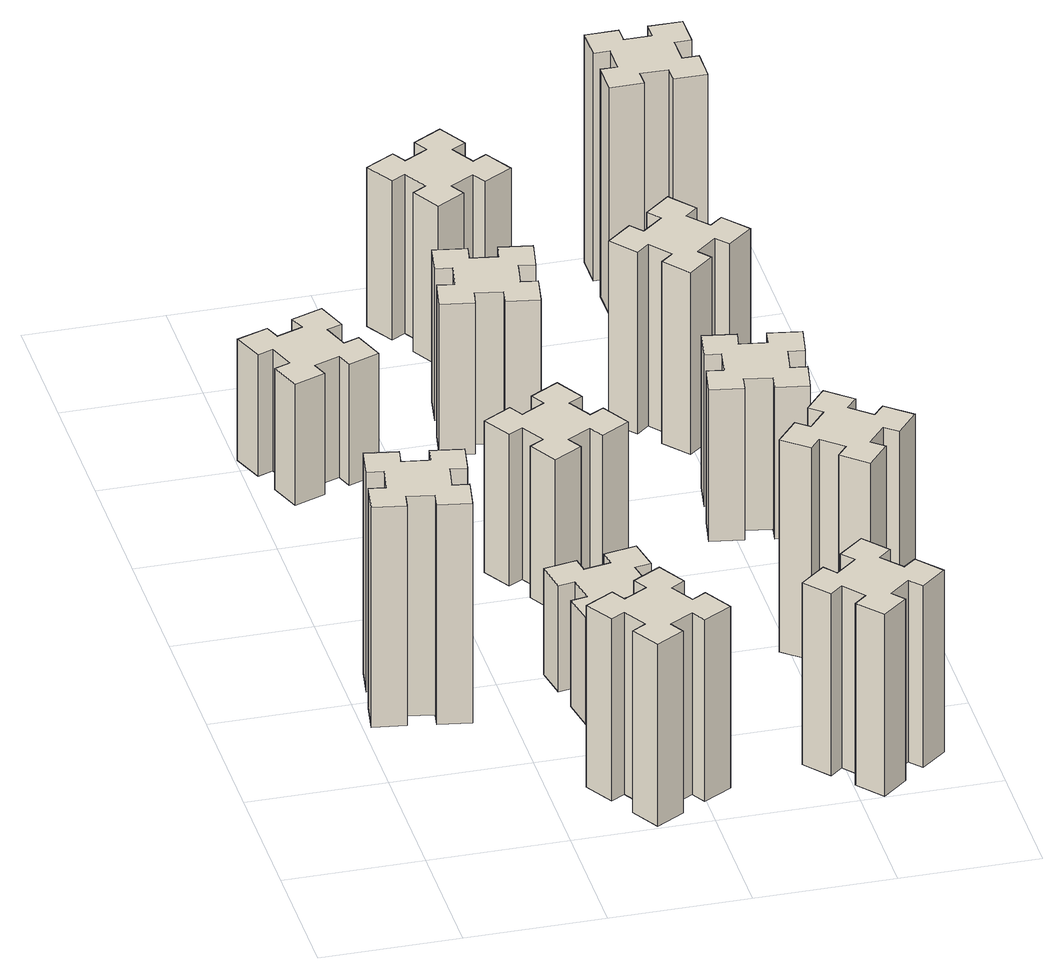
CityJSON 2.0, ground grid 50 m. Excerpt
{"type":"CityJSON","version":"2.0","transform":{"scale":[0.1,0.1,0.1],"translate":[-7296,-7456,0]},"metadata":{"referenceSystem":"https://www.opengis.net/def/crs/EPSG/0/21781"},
"CityObjects":{
"building1":{"type":"Building","attributes":{"class":"1000","function":"1000","usage":"1000","yearOfConstruction":2016,"roofType":"1000","measuredHeight":87,"storeysAboveGround":30,"storeysBelowGround":0},"geometry":[{"type":"Solid","lod":"1","boundaries":[[[[0,1,2,3,4,5,6,7,8,9,10,11,12,13,14,15,16,17,18,19]],[[17,16,20,21]],[[16,15,22,20]],[[15,14,23,22]],[[14,13,24,23]],[[13,12,25,24]],[[12,11,26,25]],[[11,10,27,26]],[[10,9,28,27]],[[9,8,29,28]],[[8,7,30,29]],[[7,6,31,30]],[[6,5,32,31]],[[5,4,33,32]],[[4,3,34,33]],[[3,2,35,34]],[[2,1,36,35]],[[1,0,37,36]],[[0,19,38,37]],[[19,18,39,38]],[[18,17,21,39]],[[24,25,26,27,28,29,30,31,32,33,34,35,36,37,38,39,21,20,22,23]]]]}]},
"building2":{"type":"Building","attributes":{"class":"1000","function":"1000","usage":"1000","yearOfConstruction":2016,"roofType":"1000","measuredHeight":72,"storeysAboveGround":30,"storeysBelowGround":0},"geometry":[{"type":"Solid","lod":"1","boundaries":[[[[40,41,42,43,44,45,46,47,48,49,50,51,52,53,54,55,56,57,58,59]],[[57,56,60,61]],[[56,55,62,60]],[[55,54,63,62]],[[54,53,64,63]],[[53,52,65,64]],[[52,51,66,65]],[[51,50,67,66]],[[50,49,68,67]],[[49,48,69,68]],[[48,47,70,69]],[[47,46,71,70]],[[46,45,72,71]],[[45,44,73,72]],[[44,43,74,73]],[[43,42,75,74]],[[42,41,76,75]],[[41,40,77,76]],[[40,59,78,77]],[[59,58,79,78]],[[58,57,61,79]],[[64,65,66,67,68,69,70,71,72,73,74,75,76,77,78,79,61,60,62,63]]]]}]},
"building3":{"type":"Building","attributes":{"class":"1000","function":"1000","usage":"1000","yearOfConstruction":2016,"roofType":"1000","measuredHeight":48,"storeysAboveGround":30,"storeysBelowGround":0},"geometry":[{"type":"Solid","lod":"1","boundaries":[[[[80,81,82,83,84,85,86,87,88,89,90,91,92,93,94,95,96,97,98,99]],[[97,96,100,101]],[[96,95,102,100]],[[95,94,103,102]],[[94,93,104,103]],[[93,92,105,104]],[[92,91,106,105]],[[91,90,107,106]],[[90,89,108,107]],[[89,88,109,108]],[[88,87,110,109]],[[87,86,111,110]],[[86,85,112,111]],[[85,84,113,112]],[[84,83,114,113]],[[83,82,115,114]],[[82,81,116,115]],[[81,80,117,116]],[[80,99,118,117]],[[99,98,119,118]],[[98,97,101,119]],[[104,105,106,107,108,109,110,111,112,113,114,115,116,117,118,119,101,100,102,103]]]]}]},
"building4":{"type":"Building","attributes":{"class":"1000","function":"1000","usage":"1000","yearOfConstruction":2016,"roofType":"1000","measuredHeight":42,"storeysAboveGround":30,"storeysBelowGround":0},"geometry":[{"type":"Solid","lod":"1","boundaries":[[[[120,121,122,123,124,125,126,127,128,129,130,131,132,133,134,135,136,137,138,139]],[[137,136,140,141]],[[136,135,142,140]],[[135,134,143,142]],[[134,133,144,143]],[[133,132,145,144]],[[132,131,146,145]],[[131,130,147,146]],[[130,129,148,147]],[[129,128,149,148]],[[128,127,150,149]],[[127,126,151,150]],[[126,125,152,151]],[[125,124,153,152]],[[124,123,154,153]],[[123,122,155,154]],[[122,121,156,155]],[[121,120,157,156]],[[120,139,158,157]],[[139,138,159,158]],[[138,137,141,159]],[[144,145,146,147,148,149,150,151,152,153,154,155,156,157,158,159,141,140,142,143]]]]}]},
"building5":{"type":"Building","attributes":{"class":"1000","function":"1000","usage":"1000","yearOfConstruction":2016,"roofType":"1000","measuredHeight":60,"storeysAboveGround":30,"storeysBelowGround":0},"geometry":[{"type":"Solid","lod":"1","boundaries":[[[[160,161,162,163,164,165,166,167,168,169,170,171,172,173,174,175,176,177,178,179]],[[177,176,180,181]],[[176,175,182,180]],[[175,174,183,182]],[[174,173,184,183]],[[173,172,185,184]],[[172,171,186,185]],[[171,170,187,186]],[[170,169,188,187]],[[169,168,189,188]],[[168,167,190,189]],[[167,166,191,190]],[[166,165,192,191]],[[165,164,193,192]],[[164,163,194,193]],[[163,162,195,194]],[[162,161,196,195]],[[161,160,197,196]],[[160,179,198,197]],[[179,178,199,198]],[[178,177,181,199]],[[184,185,186,187,188,189,190,191,192,193,194,195,196,197,198,199,181,180,182,183]]]]}]},
"building6":{"type":"Building","attributes":{"class":"1000","function":"1000","usage":"1000","yearOfConstruction":2016,"roofType":"1000","measuredHeight":60,"storeysAboveGround":30,"storeysBelowGround":0},"geometry":[{"type":"Solid","lod":"1","boundaries":[[[[200,201,202,203,204,205,206,207,208,209,210,211,212,213,214,215,216,217,218,219]],[[217,216,220,221]],[[216,215,222,220]],[[215,214,223,222]],[[214,213,224,223]],[[213,212,225,224]],[[212,211,226,225]],[[211,210,227,226]],[[210,209,228,227]],[[209,208,229,228]],[[208,207,230,229]],[[207,206,231,230]],[[206,205,232,231]],[[205,204,233,232]],[[204,203,234,233]],[[203,202,235,234]],[[202,201,236,235]],[[201,200,237,236]],[[200,219,238,237]],[[219,218,239,238]],[[218,217,221,239]],[[224,225,226,227,228,229,230,231,232,233,234,235,236,237,238,239,221,220,222,223]]]]}]},
"building7":{"type":"Building","attributes":{"class":"1000","function":"1000","usage":"1000","yearOfConstruction":2016,"roofType":"1000","measuredHeight":72,"storeysAboveGround":30,"storeysBelowGround":0},"geometry":[{"type":"Solid","lod":"1","boundaries":[[[[240,241,242,243,244,245,246,247,248,249,250,251,252,253,254,255,256,257,258,259]],[[257,256,260,261]],[[256,255,262,260]],[[255,254,263,262]],[[254,253,264,263]],[[253,252,265,264]],[[252,251,266,265]],[[251,250,267,266]],[[250,249,268,267]],[[249,248,269,268]],[[248,247,270,269]],[[247,246,271,270]],[[246,245,272,271]],[[245,244,273,272]],[[244,243,274,273]],[[243,242,275,274]],[[242,241,276,275]],[[241,240,277,276]],[[240,259,278,277]],[[259,258,279,278]],[[258,257,261,279]],[[264,265,266,267,268,269,270,271,272,273,274,275,276,277,278,279,261,260,262,263]]]]}]},
"building8":{"type":"Building","attributes":{"class":"1000","function":"1000","usage":"1000","yearOfConstruction":2016,"roofType":"1000","measuredHeight":63,"storeysAboveGround":30,"storeysBelowGround":0},"geometry":[{"type":"Solid","lod":"1","boundaries":[[[[280,281,282,283,284,285,286,287,288,289,290,291,292,293,294,295,296,297,298,299]],[[297,296,300,301]],[[296,295,302,300]],[[295,294,303,302]],[[294,293,304,303]],[[293,292,305,304]],[[292,291,306,305]],[[291,290,307,306]],[[290,289,308,307]],[[289,288,309,308]],[[288,287,310,309]],[[287,286,311,310]],[[286,285,312,311]],[[285,284,313,312]],[[284,283,314,313]],[[283,282,315,314]],[[282,281,316,315]],[[281,280,317,316]],[[280,299,318,317]],[[299,298,319,318]],[[298,297,301,319]],[[304,305,306,307,308,309,310,311,312,313,314,315,316,317,318,319,301,300,302,303]]]]}]},
"building9":{"type":"Building","attributes":{"class":"1000","function":"1000","usage":"1000","yearOfConstruction":2016,"roofType":"1000","measuredHeight":84,"storeysAboveGround":30,"storeysBelowGround":0},"geometry":[{"type":"Solid","lod":"1","boundaries":[[[[320,321,322,323,324,325,326,327,328,329,330,331,332,333,334,335,336,337,338,339]],[[337,336,340,341]],[[336,335,342,340]],[[335,334,343,342]],[[334,333,344,343]],[[333,332,345,344]],[[332,331,346,345]],[[331,330,347,346]],[[330,329,348,347]],[[329,328,349,348]],[[328,327,350,349]],[[327,326,351,350]],[[326,325,352,351]],[[325,324,353,352]],[[324,323,354,353]],[[323,322,355,354]],[[322,321,356,355]],[[321,320,357,356]],[[320,339,358,357]],[[339,338,359,358]],[[338,337,341,359]],[[344,345,346,347,348,349,350,351,352,353,354,355,356,357,358,359,341,340,342,343]]]]}]},
"building10":{"type":"Building","attributes":{"class":"1000","function":"1000","usage":"1000","yearOfConstruction":2016,"roofType":"1000","measuredHeight":60,"storeysAboveGround":30,"storeysBelowGround":0},"geometry":[{"type":"Solid","lod":"1","boundaries":[[[[360,361,362,363,364,365,366,367,368,369,370,371,372,373,374,375,376,377,378,379]],[[377,376,380,381]],[[376,375,382,380]],[[375,374,383,382]],[[374,373,384,383]],[[373,372,385,384]],[[372,371,386,385]],[[371,370,387,386]],[[370,369,388,387]],[[369,368,389,388]],[[368,367,390,389]],[[367,366,391,390]],[[366,365,392,391]],[[365,364,393,392]],[[364,363,394,393]],[[363,362,395,394]],[[362,361,396,395]],[[361,360,397,396]],[[360,379,398,397]],[[379,378,399,398]],[[378,377,381,399]],[[384,385,386,387,388,389,390,391,392,393,394,395,396,397,398,399,381,380,382,383]]]]}]},
"building11":{"type":"Building","attributes":{"class":"1000","function":"1000","usage":"1000","yearOfConstruction":2016,"roofType":"1000","measuredHeight":72,"storeysAboveGround":30,"storeysBelowGround":0},"geometry":[{"type":"Solid","lod":"1","boundaries":[[[[400,401,402,403,404,405,406,407,408,409,410,411,412,413,414,415,416,417,418,419]],[[417,416,420,421]],[[416,415,422,420]],[[415,414,423,422]],[[414,413,424,423]],[[413,412,425,424]],[[412,411,426,425]],[[411,410,427,426]],[[410,409,428,427]],[[409,408,429,428]],[[408,407,430,429]],[[407,406,431,430]],[[406,405,432,431]],[[405,404,433,432]],[[404,403,434,433]],[[403,402,435,434]],[[402,401,436,435]],[[401,400,437,436]],[[400,419,438,437]],[[419,418,439,438]],[[418,417,421,439]],[[424,425,426,427,428,429,430,431,432,433,434,435,436,437,438,439,421,420,422,423]]]]}]},
"building12":{"type":"Building","attributes":{"class":"1000","function":"1000","usage":"1000","yearOfConstruction":2016,"roofType":"1000","measuredHeight":90,"storeysAboveGround":30,"storeysBelowGround":0},"geometry":[{"type":"Solid","lod":"1","boundaries":[[[[440,441,442,443,444,445,446,447,448,449,450,451,452,453,454,455,456,457,458,459]],[[457,456,460,461]],[[456,455,462,460]],[[455,454,463,462]],[[454,453,464,463]],[[453,452,465,464]],[[452,451,466,465]],[[451,450,467,466]],[[450,449,468,467]],[[449,448,469,468]],[[448,447,470,469]],[[447,446,471,470]],[[446,445,472,471]],[[445,444,473,472]],[[444,443,474,473]],[[443,442,475,474]],[[442,441,476,475]],[[441,440,477,476]],[[440,459,478,477]],[[459,458,479,478]],[[458,457,461,479]],[[464,465,466,467,468,469,470,471,472,473,474,475,476,477,478,479,461,460,462,463]]]]}]}
},
"vertices":[
[325,917,0],[342,1015,0],[401,1005,0],[422,1123,0],[304,1144,0],[294,1085,0],[195,1102,0],[206,1161,0],[87,1182,0],[67,1064,0],[126,1054,0],[108,955,0],[49,966,0],[28,847,0],[147,827,0],[157,886,0],[255,868,0],[245,809,0],[363,788,0],[384,907,0],[255,868,870],[245,809,870],[157,886,870],[147,827,870],[28,847,870],[49,966,870],[108,955,870],[126,1054,870],[67,1064,870],[87,1182,870],[206,1161,870],[195,1102,870],[294,1085,870],[304,1144,870],[422,1123,870],[401,1005,870],[342,1015,870],[325,917,870],[384,907,870],[363,788,870],
[745,234,0],[795,147,0],[743,117,0],[803,13,0],[907,73,0],[877,125,0],[964,175,0],[994,123,0],[1098,183,0],[1038,287,0],[986,257,0],[936,344,0],[988,374,0],[928,478,0],[824,418,0],[854,366,0],[767,316,0],[737,368,0],[633,308,0],[693,204,0],[767,316,720],[737,368,720],[854,366,720],[824,418,720],[928,478,720],[988,374,720],[936,344,720],[986,257,720],[1038,287,720],[1098,183,720],[994,123,720],[964,175,720],[877,125,720],[907,73,720],[803,13,720],[743,117,720],[795,147,720],[745,234,720],[693,204,720],[633,308,720],
[216,2345,0],[310,2379,0],[330,2323,0],[443,2364,0],[402,2477,0],[346,2456,0],[312,2550,0],[368,2570,0],[327,2683,0],[214,2642,0],[235,2586,0],[141,2552,0],[120,2608,0],[7,2567,0],[49,2454,0],[105,2475,0],[139,2381,0],[83,2360,0],[124,2247,0],[237,2289,0],[139,2381,480],[83,2360,480],[105,2475,480],[49,2454,480],[7,2567,480],[120,2608,480],[141,2552,480],[235,2586,480],[214,2642,480],[327,2683,480],[368,2570,480],[312,2550,480],[346,2456,480],[402,2477,480],[443,2364,480],[330,2323,480],[310,2379,480],[216,2345,480],[237,2289,480],[124,2247,480],
[895,1002,0],[797,985,0],[787,1044,0],[668,1023,0],[689,905,0],[748,915,0],[766,817,0],[707,807,0],[727,688,0],[846,709,0],[835,768,0],[934,786,0],[944,727,0],[1062,747,0],[1041,866,0],[982,855,0],[965,954,0],[1024,964,0],[1003,1082,0],[885,1061,0],[965,954,420],[1024,964,420],[982,855,420],[1041,866,420],[1062,747,420],[944,727,420],[934,786,420],[835,768,420],[846,709,420],[727,688,420],[707,807,420],[766,817,420],[748,915,420],[689,905,420],[668,1023,420],[787,1044,420],[797,985,420],[895,1002,420],[885,1061,420],[1003,1082,420],
[745,1614,0],[795,1527,0],[743,1497,0],[803,1393,0],[907,1453,0],[877,1505,0],[964,1555,0],[994,1503,0],[1098,1563,0],[1038,1667,0],[986,1637,0],[936,1724,0],[988,1754,0],[928,1858,0],[824,1798,0],[854,1746,0],[767,1696,0],[737,1748,0],[633,1688,0],[693,1584,0],[767,1696,600],[737,1748,600],[854,1746,600],[824,1798,600],[928,1858,600],[988,1754,600],[936,1724,600],[986,1637,600],[1038,1667,600],[1098,1563,600],[994,1503,600],[964,1555,600],[877,1505,600],[907,1453,600],[803,1393,600],[743,1497,600],[795,1527,600],[745,1614,600],[693,1584,600],[633,1688,600],
[934,2665,0],[835,2682,0],[846,2741,0],[727,2762,0],[707,2644,0],[766,2634,0],[748,2535,0],[689,2546,0],[668,2427,0],[787,2407,0],[797,2466,0],[895,2448,0],[885,2389,0],[1003,2368,0],[1024,2487,0],[965,2497,0],[982,2595,0],[1041,2585,0],[1062,2703,0],[944,2724,0],[982,2595,600],[1041,2585,600],[965,2497,600],[1024,2487,600],[1003,2368,600],[885,2389,600],[895,2448,600],[797,2466,600],[787,2407,600],[668,2427,600],[689,2546,600],[748,2535,600],[766,2634,600],[707,2644,600],[727,2762,600],[846,2741,600],[835,2682,600],[934,2665,600],[944,2724,600],[1062,2703,600],
[1638,129,0],[1714,193,0],[1753,147,0],[1845,224,0],[1768,316,0],[1722,278,0],[1657,354,0],[1703,393,0],[1626,485,0],[1534,408,0],[1573,362,0],[1496,297,0],[1458,343,0],[1366,266,0],[1443,174,0],[1489,213,0],[1553,136,0],[1507,98,0],[1584,6,0],[1676,83,0],[1553,136,720],[1507,98,720],[1489,213,720],[1443,174,720],[1366,266,720],[1458,343,720],[1496,297,720],[1573,362,720],[1534,408,720],[1626,485,720],[1703,393,720],[1657,354,720],[1722,278,720],[1768,316,720],[1845,224,720],[1753,147,720],[1714,193,720],[1638,129,720],[1676,83,720],[1584,6,720],
[986,3217,0],[936,3304,0],[988,3334,0],[928,3438,0],[824,3378,0],[854,3326,0],[767,3276,0],[737,3328,0],[633,3268,0],[693,3164,0],[745,3194,0],[795,3107,0],[743,3077,0],[803,2973,0],[907,3033,0],[877,3085,0],[964,3135,0],[994,3083,0],[1098,3143,0],[1038,3247,0],[964,3135,630],[994,3083,630],[877,3085,630],[907,3033,630],[803,2973,630],[743,3077,630],[795,3107,630],[745,3194,630],[693,3164,630],[633,3268,630],[737,3328,630],[767,3276,630],[854,3326,630],[824,3378,630],[928,3438,630],[988,3334,630],[936,3304,630],[986,3217,630],[1038,3247,630],[1098,3143,630],
[1757,876,0],[1822,953,0],[1868,914,0],[1945,1006,0],[1853,1083,0],[1814,1037,0],[1738,1102,0],[1776,1148,0],[1684,1225,0],[1607,1133,0],[1653,1094,0],[1589,1018,0],[1543,1056,0],[1466,964,0],[1558,887,0],[1596,933,0],[1673,869,0],[1634,823,0],[1726,746,0],[1803,838,0],[1673,869,840],[1634,823,840],[1596,933,840],[1558,887,840],[1466,964,840],[1543,1056,840],[1589,1018,840],[1653,1094,840],[1607,1133,840],[1684,1225,840],[1776,1148,840],[1738,1102,840],[1814,1037,840],[1853,1083,840],[1945,1006,840],[1868,914,840],[1822,953,840],[1757,876,840],[1803,838,840],[1726,746,840],
[1537,1726,0],[1635,1708,0],[1625,1649,0],[1743,1628,0],[1764,1747,0],[1705,1757,0],[1722,1855,0],[1781,1845,0],[1802,1963,0],[1684,1984,0],[1674,1925,0],[1575,1942,0],[1586,2001,0],[1467,2022,0],[1447,1904,0],[1506,1894,0],[1488,1795,0],[1429,1806,0],[1408,1687,0],[1527,1667,0],[1488,1795,600],[1429,1806,600],[1506,1894,600],[1447,1904,600],[1467,2022,600],[1586,2001,600],[1575,1942,600],[1674,1925,600],[1684,1984,600],[1802,1963,600],[1781,1845,600],[1722,1855,600],[1705,1757,600],[1764,1747,600],[1743,1628,600],[1625,1649,600],[1635,1708,600],[1537,1726,600],[1527,1667,600],[1408,1687,600],
[1389,2433,0],[1453,2356,0],[1407,2318,0],[1484,2226,0],[1576,2303,0],[1538,2349,0],[1614,2413,0],[1653,2367,0],[1745,2444,0],[1668,2536,0],[1622,2498,0],[1557,2574,0],[1603,2613,0],[1526,2705,0],[1434,2628,0],[1473,2582,0],[1396,2517,0],[1358,2563,0],[1266,2486,0],[1343,2394,0],[1396,2517,720],[1358,2563,720],[1473,2582,720],[1434,2628,720],[1526,2705,720],[1603,2613,720],[1557,2574,720],[1622,2498,720],[1668,2536,720],[1745,2444,720],[1653,2367,720],[1614,2413,720],[1538,2349,720],[1576,2303,720],[1484,2226,720],[1407,2318,720],[1453,2356,720],[1389,2433,720],[1343,2394,720],[1266,2486,720],
[1555,3195,0],[1655,3195,0],[1655,3135,0],[1775,3135,0],[1775,3255,0],[1715,3255,0],[1715,3355,0],[1775,3355,0],[1775,3475,0],[1655,3475,0],[1655,3415,0],[1555,3415,0],[1555,3475,0],[1435,3475,0],[1435,3355,0],[1495,3355,0],[1495,3255,0],[1435,3255,0],[1435,3135,0],[1555,3135,0],[1495,3255,900],[1435,3255,900],[1495,3355,900],[1435,3355,900],[1435,3475,900],[1555,3475,900],[1555,3415,900],[1655,3415,900],[1655,3475,900],[1775,3475,900],[1775,3355,900],[1715,3355,900],[1715,3255,900],[1775,3255,900],[1775,3135,900],[1655,3135,900],[1655,3195,900],[1555,3195,900],[1555,3135,900],[1435,3135,900]
]}
